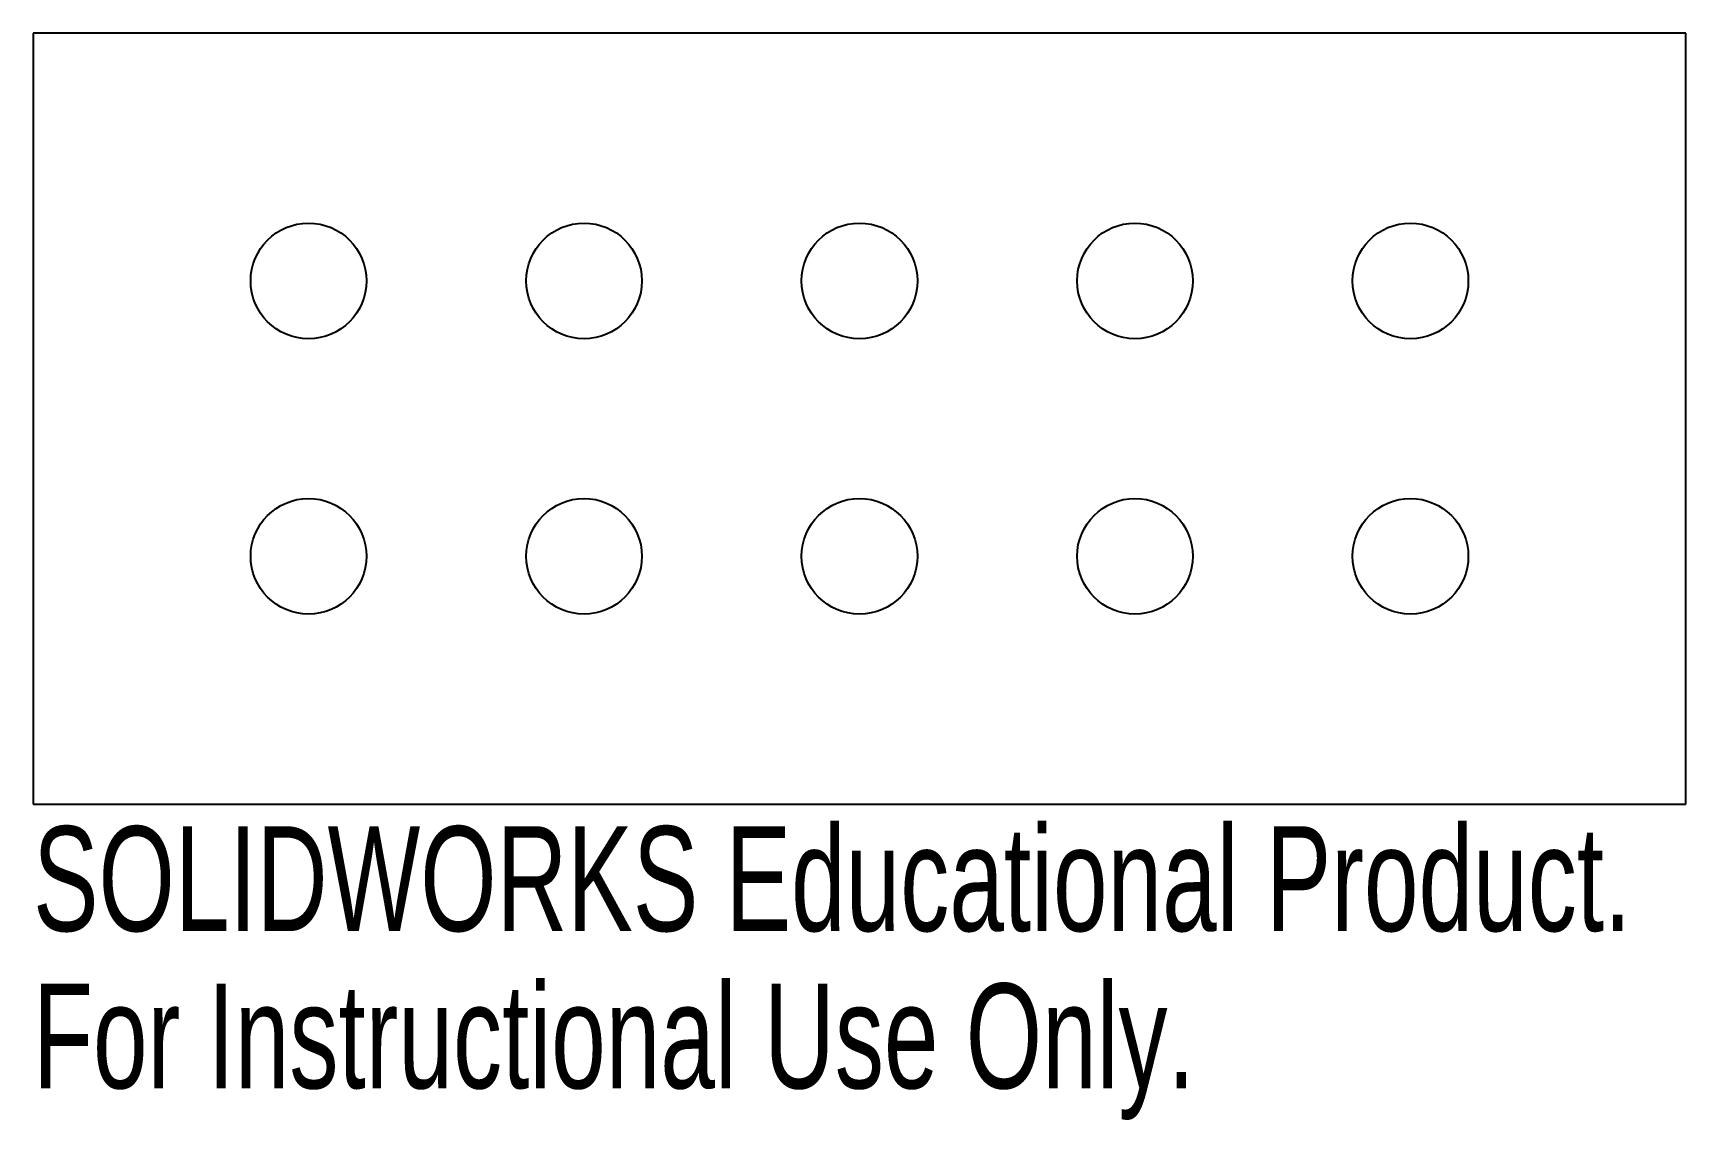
# Model space of a CAD drawing. Header units: inches. Extents: x -1.5 to 1.5, y -1.27 to 0.7.
import ezdxf

# ---------------------------------------------------------------- set-up
doc = ezdxf.new("R2010")
doc.units = ezdxf.units.IN
doc.header["$MEASUREMENT"] = 0
doc.styles.add('SLDTEXTSTYLE0', font='TXT', dxfattribs={"width": 0.7})

msp = doc.modelspace()

# ---------------------------------------------------------------- linework, layer by layer
at = {"color": 7, "linetype": 'Continuous', "lineweight": 25}
for p, q in [((-1.5, 0.7), (-1.5, -0.7)), ((1.5, 0.7), (-1.5, 0.7)), ((1.5, -0.7), (1.5, 0.7)), ((-1.5, -0.7), (1.5, -0.7))]:
    msp.add_line(p, q, dxfattribs=at)
for centre in [(-1, 0.25), (-0.5, 0.25), (0, 0.25), (0.5, 0.25), (1, 0.25), (-1, -0.25), (-0.5, -0.25), (0, -0.25), (0.5, -0.25), (1, -0.25)]:
    msp.add_circle(centre, 0.105, dxfattribs=at)

# ---------------------------------------------------------------- texts
at = {"color": 7, "linetype": 'Continuous', "char_height": 0.1903, "attachment_point": 1, "style": 'SLDTEXTSTYLE0'}
for s, insert in [('SOLIDWORKS Educational Product.', (-1.5, -0.7401)), ('For Instructional Use Only.', (-1.5, -1.0256))]:
    msp.add_mtext(s, dxfattribs=dict(at, insert=insert))

doc.saveas('drawing.dxf')
